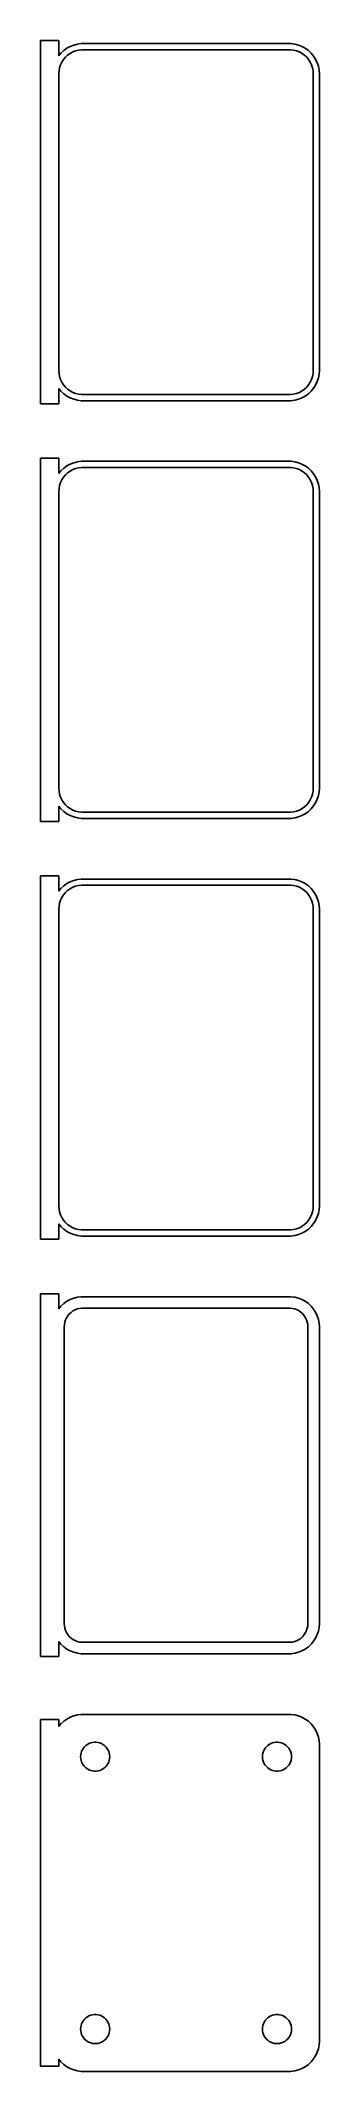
# Model space of a CAD drawing. Header units: metres. Extents: x -24 to 22, y 316 to 651.
import ezdxf

# ---------------------------------------------------------------- set-up
doc = ezdxf.new("R2010")
doc.units = ezdxf.units.M

msp = doc.modelspace()

# ---------------------------------------------------------------- linework, layer by layer
for p, q in [((-21, 650.99), (-24, 650.99)), ((-24, 650.99), (-24, 591.01)), ((-21, 648.493), (-21, 650.99)), ((-20.6448, 648.923), (-21, 648.493)), ((-20.1871, 649.353), (-20.6448, 648.923)), ((-20.5052, 647.427), (-20.2361, 647.851)), ((-20.2361, 647.851), (-19.9159, 648.238)), ((-19.6791, 649.722), (-20.1871, 649.353)), ((-19.9159, 648.238), (-19.5497, 648.582)), ((-19.1289, 650.024), (-19.6791, 649.722)), ((-19.5497, 648.582), (-19.1433, 648.877)), ((-19.1433, 648.877), (-18.7031, 649.119)), ((-18.5451, 650.255), (-19.1289, 650.024)), ((-18.7031, 649.119), (-18.2361, 649.304)), ((-17.9369, 650.411), (-18.5451, 650.255)), ((-18.2361, 649.304), (-17.7495, 649.429)), ((-17.3139, 650.49), (-17.9369, 650.411)), ((-17.7495, 649.429), (-17.2512, 649.492)), ((17.3139, 650.49), (-17.3139, 650.49)), ((-17.2512, 649.492), (17.2512, 649.492)), ((17.2512, 649.492), (17.7495, 649.429)), ((17.9369, 650.411), (17.3139, 650.49)), ((17.7495, 649.429), (18.2361, 649.304)), ((18.5451, 650.255), (17.9369, 650.411)), ((18.2361, 649.304), (18.7031, 649.119)), ((19.1289, 650.024), (18.5451, 650.255)), ((18.7031, 649.119), (19.1433, 648.877)), ((19.6791, 649.722), (19.1289, 650.024)), ((19.1433, 648.877), (19.5497, 648.582)), ((19.5497, 648.582), (19.9159, 648.238)), ((20.1871, 649.353), (19.6791, 649.722)), ((19.9159, 648.238), (20.2361, 647.851)), ((20.6448, 648.923), (20.1871, 649.353)), ((20.2361, 647.851), (20.5052, 647.427)), ((21.0451, 648.439), (20.6448, 648.923)), ((21.3815, 647.909), (21.0451, 648.439)), ((21.6489, 647.341), (21.3815, 647.909)), ((-21, 645.5), (-20.9684, 646.001)), ((-21, 596.5), (-21, 645.5)), ((-20.9684, 646.001), (-20.8743, 646.495)), ((-20.8743, 646.495), (-20.7191, 646.972)), ((-20.7191, 646.972), (-20.5052, 647.427)), ((20.5052, 647.427), (20.7191, 646.972)), ((20.7191, 646.972), (20.8743, 646.495)), ((20.8743, 646.495), (20.9684, 646.001)), ((20.9684, 646.001), (21, 645.5)), ((21, 645.5), (21, 596.5)), ((21.8429, 646.743), (21.6489, 647.341)), ((21.9606, 646.127), (21.8429, 646.743)), ((22, 645.5), (21.9606, 646.127)), ((22, 596.5), (22, 645.5)), ((-20.9684, 595.999), (-21, 596.5)), ((-20.8743, 595.505), (-20.9684, 595.999)), ((-20.7191, 595.028), (-20.8743, 595.505)), ((-20.5052, 594.573), (-20.7191, 595.028)), ((-20.2361, 594.149), (-20.5052, 594.573)), ((-19.9159, 593.762), (-20.2361, 594.149)), ((20.2361, 594.149), (19.9159, 593.762)), ((20.5052, 594.573), (20.2361, 594.149)), ((20.7191, 595.028), (20.5052, 594.573)), ((20.8743, 595.505), (20.7191, 595.028)), ((20.9684, 595.999), (20.8743, 595.505)), ((21, 596.5), (20.9684, 595.999)), ((21.0451, 593.561), (21.3815, 594.091)), ((21.3815, 594.091), (21.6489, 594.659)), ((21.6489, 594.659), (21.8429, 595.257)), ((21.8429, 595.257), (21.9606, 595.873)), ((21.9606, 595.873), (22, 596.5)), ((-24, 591.01), (-21, 591.01)), ((-21, 593.507), (-20.6448, 593.077)), ((-21, 591.01), (-21, 593.507)), ((-20.6448, 593.077), (-20.1871, 592.647)), ((-20.1871, 592.647), (-19.6791, 592.278)), ((-19.5497, 593.418), (-19.9159, 593.762)), ((-19.6791, 592.278), (-19.1289, 591.976)), ((-19.1433, 593.123), (-19.5497, 593.418)), ((-18.7031, 592.881), (-19.1433, 593.123)), ((-19.1289, 591.976), (-18.5451, 591.745)), ((-18.2361, 592.696), (-18.7031, 592.881)), ((-18.5451, 591.745), (-17.9369, 591.589)), ((-17.7495, 592.571), (-18.2361, 592.696)), ((-17.9369, 591.589), (-17.3139, 591.51)), ((-17.2512, 592.508), (-17.7495, 592.571)), ((-17.3139, 591.51), (17.3139, 591.51)), ((17.2512, 592.508), (-17.2512, 592.508)), ((17.7495, 592.571), (17.2512, 592.508)), ((17.3139, 591.51), (17.9369, 591.589)), ((18.2361, 592.696), (17.7495, 592.571)), ((17.9369, 591.589), (18.5451, 591.745)), ((18.7031, 592.881), (18.2361, 592.696)), ((18.5451, 591.745), (19.1289, 591.976)), ((19.1433, 593.123), (18.7031, 592.881)), ((19.1289, 591.976), (19.6791, 592.278)), ((19.5497, 593.418), (19.1433, 593.123)), ((19.9159, 593.762), (19.5497, 593.418)), ((19.6791, 592.278), (20.1871, 592.647)), ((20.1871, 592.647), (20.6448, 593.077)), ((20.6448, 593.077), (21.0451, 593.561)), ((-21, 581.99), (-24, 581.99)), ((-24, 581.99), (-24, 522.01)), ((-21, 579.493), (-21, 581.99)), ((-19.6791, 580.722), (-20.1871, 580.353)), ((-19.1289, 581.024), (-19.6791, 580.722)), ((-18.5451, 581.255), (-19.1289, 581.024)), ((-17.9369, 581.411), (-18.5451, 581.255)), ((-18.2361, 580.304), (-17.7495, 580.429)), ((-17.3139, 581.49), (-17.9369, 581.411)), ((-17.7495, 580.429), (-17.2512, 580.492)), ((17.3139, 581.49), (-17.3139, 581.49)), ((-17.2512, 580.492), (17.2512, 580.492)), ((17.2512, 580.492), (17.7495, 580.429)), ((17.9369, 581.411), (17.3139, 581.49)), ((17.7495, 580.429), (18.2361, 580.304)), ((18.5451, 581.255), (17.9369, 581.411)), ((19.1289, 581.024), (18.5451, 581.255)), ((19.6791, 580.722), (19.1289, 581.024)), ((20.1871, 580.353), (19.6791, 580.722)), ((-20.6448, 579.923), (-21, 579.493)), ((-20.9684, 577.001), (-20.8743, 577.495)), ((-20.8743, 577.495), (-20.7191, 577.972)), ((-20.7191, 577.972), (-20.5052, 578.427)), ((-20.1871, 580.353), (-20.6448, 579.923)), ((-20.5052, 578.427), (-20.2361, 578.851)), ((-20.2361, 578.851), (-19.9159, 579.238)), ((-19.9159, 579.238), (-19.5497, 579.582)), ((-19.5497, 579.582), (-19.1433, 579.877)), ((-19.1433, 579.877), (-18.7031, 580.119)), ((-18.7031, 580.119), (-18.2361, 580.304)), ((18.2361, 580.304), (18.7031, 580.119)), ((18.7031, 580.119), (19.1433, 579.877)), ((19.1433, 579.877), (19.5497, 579.582)), ((19.5497, 579.582), (19.9159, 579.238)), ((19.9159, 579.238), (20.2361, 578.851)), ((20.6448, 579.923), (20.1871, 580.353)), ((20.2361, 578.851), (20.5052, 578.427)), ((20.5052, 578.427), (20.7191, 577.972)), ((21.0451, 579.439), (20.6448, 579.923)), ((20.7191, 577.972), (20.8743, 577.495)), ((20.8743, 577.495), (20.9684, 577.001)), ((21.3815, 578.909), (21.0451, 579.439)), ((21.6489, 578.341), (21.3815, 578.909)), ((21.8429, 577.743), (21.6489, 578.341)), ((21.9606, 577.127), (21.8429, 577.743)), ((22, 576.5), (21.9606, 577.127)), ((-21, 576.5), (-20.9684, 577.001)), ((-21, 527.5), (-21, 576.5)), ((20.9684, 577.001), (21, 576.5)), ((21, 576.5), (21, 527.5)), ((22, 527.5), (22, 576.5)), ((-20.9684, 526.999), (-21, 527.5)), ((-20.8743, 526.505), (-20.9684, 526.999)), ((20.9684, 526.999), (20.8743, 526.505)), ((21, 527.5), (20.9684, 526.999)), ((21.8429, 526.257), (21.9606, 526.873)), ((21.9606, 526.873), (22, 527.5)), ((-21, 524.507), (-20.6448, 524.077)), ((-21, 522.01), (-21, 524.507)), ((-20.7191, 526.028), (-20.8743, 526.505)), ((-20.5052, 525.573), (-20.7191, 526.028)), ((-20.6448, 524.077), (-20.1871, 523.647)), ((-20.2361, 525.149), (-20.5052, 525.573)), ((-19.9159, 524.762), (-20.2361, 525.149)), ((-20.1871, 523.647), (-19.6791, 523.278)), ((-19.5497, 524.418), (-19.9159, 524.762)), ((-19.1433, 524.123), (-19.5497, 524.418)), ((-18.7031, 523.881), (-19.1433, 524.123)), ((-18.2361, 523.696), (-18.7031, 523.881)), ((-17.7495, 523.571), (-18.2361, 523.696)), ((-17.2512, 523.508), (-17.7495, 523.571)), ((17.2512, 523.508), (-17.2512, 523.508)), ((17.7495, 523.571), (17.2512, 523.508)), ((18.2361, 523.696), (17.7495, 523.571)), ((18.7031, 523.881), (18.2361, 523.696)), ((19.1433, 524.123), (18.7031, 523.881)), ((19.5497, 524.418), (19.1433, 524.123)), ((19.9159, 524.762), (19.5497, 524.418)), ((19.6791, 523.278), (20.1871, 523.647)), ((20.2361, 525.149), (19.9159, 524.762)), ((20.1871, 523.647), (20.6448, 524.077)), ((20.5052, 525.573), (20.2361, 525.149)), ((20.7191, 526.028), (20.5052, 525.573)), ((20.6448, 524.077), (21.0451, 524.561)), ((20.8743, 526.505), (20.7191, 526.028)), ((21.0451, 524.561), (21.3815, 525.091)), ((21.3815, 525.091), (21.6489, 525.659)), ((21.6489, 525.659), (21.8429, 526.257)), ((-24, 522.01), (-21, 522.01)), ((-19.6791, 523.278), (-19.1289, 522.976)), ((-19.1289, 522.976), (-18.5451, 522.745)), ((-18.5451, 522.745), (-17.9369, 522.589)), ((-17.9369, 522.589), (-17.3139, 522.51)), ((-17.3139, 522.51), (17.3139, 522.51)), ((17.3139, 522.51), (17.9369, 522.589)), ((17.9369, 522.589), (18.5451, 522.745)), ((18.5451, 522.745), (19.1289, 522.976)), ((19.1289, 522.976), (19.6791, 523.278)), ((-21, 512.99), (-24, 512.99)), ((-24, 512.99), (-24, 453.01)), ((-21, 510.493), (-21, 512.99)), ((-20.6448, 510.923), (-21, 510.493)), ((-20.1871, 511.353), (-20.6448, 510.923)), ((-20.2361, 509.851), (-19.9159, 510.238)), ((-19.6791, 511.722), (-20.1871, 511.353)), ((-19.9159, 510.238), (-19.5497, 510.582)), ((-19.1289, 512.024), (-19.6791, 511.722)), ((-19.5497, 510.582), (-19.1433, 510.877)), ((-19.1433, 510.877), (-18.7031, 511.119)), ((-18.5451, 512.255), (-19.1289, 512.024)), ((-18.7031, 511.119), (-18.2361, 511.304)), ((-17.9369, 512.411), (-18.5451, 512.255)), ((-18.2361, 511.304), (-17.7495, 511.429)), ((-17.3139, 512.49), (-17.9369, 512.411)), ((-17.7495, 511.429), (-17.2512, 511.492)), ((17.3139, 512.49), (-17.3139, 512.49)), ((-17.2512, 511.492), (17.2512, 511.492)), ((17.2512, 511.492), (17.7495, 511.429)), ((17.9369, 512.411), (17.3139, 512.49)), ((17.7495, 511.429), (18.2361, 511.304)), ((18.5451, 512.255), (17.9369, 512.411)), ((18.2361, 511.304), (18.7031, 511.119)), ((19.1289, 512.024), (18.5451, 512.255)), ((18.7031, 511.119), (19.1433, 510.877)), ((19.6791, 511.722), (19.1289, 512.024)), ((19.1433, 510.877), (19.5497, 510.582)), ((19.5497, 510.582), (19.9159, 510.238)), ((20.1871, 511.353), (19.6791, 511.722)), ((19.9159, 510.238), (20.2361, 509.851)), ((20.6448, 510.923), (20.1871, 511.353)), ((21.0451, 510.439), (20.6448, 510.923)), ((21.3815, 509.909), (21.0451, 510.439)), ((-21, 507.5), (-20.9684, 508.001)), ((-21, 458.5), (-21, 507.5)), ((-20.9684, 508.001), (-20.8743, 508.495)), ((-20.8743, 508.495), (-20.7191, 508.972)), ((-20.7191, 508.972), (-20.5052, 509.427)), ((-20.5052, 509.427), (-20.2361, 509.851)), ((20.2361, 509.851), (20.5052, 509.427)), ((20.5052, 509.427), (20.7191, 508.972)), ((20.7191, 508.972), (20.8743, 508.495)), ((20.8743, 508.495), (20.9684, 508.001)), ((20.9684, 508.001), (21, 507.5)), ((21, 507.5), (21, 458.5)), ((21.6489, 509.341), (21.3815, 509.909)), ((21.8429, 508.743), (21.6489, 509.341)), ((21.9606, 508.127), (21.8429, 508.743)), ((22, 507.5), (21.9606, 508.127)), ((22, 458.5), (22, 507.5)), ((-20.9684, 457.999), (-21, 458.5)), ((-20.8743, 457.505), (-20.9684, 457.999)), ((-20.7191, 457.028), (-20.8743, 457.505)), ((-20.5052, 456.573), (-20.7191, 457.028)), ((-20.2361, 456.149), (-20.5052, 456.573)), ((20.5052, 456.573), (20.2361, 456.149)), ((20.7191, 457.028), (20.5052, 456.573)), ((20.8743, 457.505), (20.7191, 457.028)), ((20.9684, 457.999), (20.8743, 457.505)), ((21, 458.5), (20.9684, 457.999)), ((21.3815, 456.091), (21.6489, 456.659)), ((21.6489, 456.659), (21.8429, 457.257)), ((21.8429, 457.257), (21.9606, 457.873)), ((21.9606, 457.873), (22, 458.5)), ((-24, 453.01), (-21, 453.01)), ((-21, 455.507), (-20.6448, 455.077)), ((-21, 453.01), (-21, 455.507)), ((-20.6448, 455.077), (-20.1871, 454.647)), ((-19.9159, 455.762), (-20.2361, 456.149)), ((-20.1871, 454.647), (-19.6791, 454.278)), ((-19.5497, 455.418), (-19.9159, 455.762)), ((-19.6791, 454.278), (-19.1289, 453.976)), ((-19.1433, 455.123), (-19.5497, 455.418)), ((-18.7031, 454.881), (-19.1433, 455.123)), ((-19.1289, 453.976), (-18.5451, 453.745)), ((-18.2361, 454.696), (-18.7031, 454.881)), ((-18.5451, 453.745), (-17.9369, 453.589)), ((-17.7495, 454.571), (-18.2361, 454.696)), ((-17.9369, 453.589), (-17.3139, 453.51)), ((-17.2512, 454.508), (-17.7495, 454.571)), ((-17.3139, 453.51), (17.3139, 453.51)), ((17.2512, 454.508), (-17.2512, 454.508)), ((17.7495, 454.571), (17.2512, 454.508)), ((17.3139, 453.51), (17.9369, 453.589)), ((18.2361, 454.696), (17.7495, 454.571)), ((17.9369, 453.589), (18.5451, 453.745)), ((18.7031, 454.881), (18.2361, 454.696)), ((18.5451, 453.745), (19.1289, 453.976)), ((19.1433, 455.123), (18.7031, 454.881)), ((19.1289, 453.976), (19.6791, 454.278)), ((19.5497, 455.418), (19.1433, 455.123)), ((19.9159, 455.762), (19.5497, 455.418)), ((19.6791, 454.278), (20.1871, 454.647)), ((20.2361, 456.149), (19.9159, 455.762)), ((20.1871, 454.647), (20.6448, 455.077)), ((20.6448, 455.077), (21.0451, 455.561)), ((21.0451, 455.561), (21.3815, 456.091)), ((-21, 443.979), (-24, 443.979)), ((-24, 443.979), (-24, 384.021)), ((-21, 441.493), (-21, 443.979)), ((-19.1289, 443.024), (-19.6791, 442.722)), ((-18.5451, 443.255), (-19.1289, 443.024)), ((-17.9369, 443.411), (-18.5451, 443.255)), ((-17.3139, 443.49), (-17.9369, 443.411)), ((17.3139, 443.49), (-17.3139, 443.49)), ((17.9369, 443.411), (17.3139, 443.49)), ((18.5451, 443.255), (17.9369, 443.411)), ((19.1289, 443.024), (18.5451, 443.255)), ((19.6791, 442.722), (19.1289, 443.024)), ((-20.6448, 441.923), (-21, 441.493)), ((-20.1871, 442.353), (-20.6448, 441.923)), ((-19.6791, 442.722), (-20.1871, 442.353)), ((-20.0151, 439.274), (-19.8943, 439.646)), ((-19.8943, 439.646), (-19.7279, 440)), ((-19.7279, 440), (-19.5184, 440.33)), ((-19.5184, 440.33), (-19.2692, 440.631)), ((-19.2692, 440.631), (-18.9842, 440.899)), ((-18.9842, 440.899), (-18.668, 441.128)), ((-18.668, 441.128), (-18.3254, 441.317)), ((-18.3254, 441.317), (-17.9619, 441.461)), ((-17.9619, 441.461), (-17.5833, 441.558)), ((-17.5833, 441.558), (-17.1954, 441.607)), ((-17.1954, 441.607), (17.1954, 441.607)), ((17.1954, 441.607), (17.5833, 441.558)), ((17.5833, 441.558), (17.9619, 441.461)), ((17.9619, 441.461), (18.3254, 441.317)), ((18.3254, 441.317), (18.668, 441.128)), ((18.668, 441.128), (18.9842, 440.899)), ((18.9842, 440.899), (19.2692, 440.631)), ((19.2692, 440.631), (19.5184, 440.33)), ((19.5184, 440.33), (19.7279, 440)), ((20.1871, 442.353), (19.6791, 442.722)), ((19.7279, 440), (19.8943, 439.646)), ((19.8943, 439.646), (20.0151, 439.274)), ((20.6448, 441.923), (20.1871, 442.353)), ((21.0451, 441.439), (20.6448, 441.923)), ((21.3815, 440.909), (21.0451, 441.439)), ((21.6489, 440.341), (21.3815, 440.909)), ((21.8429, 439.743), (21.6489, 440.341)), ((21.9606, 439.127), (21.8429, 439.743)), ((-20.1129, 438.5), (-20.0884, 438.89)), ((-20.1129, 389.5), (-20.1129, 438.5)), ((-20.0884, 438.89), (-20.0151, 439.274)), ((20.0151, 439.274), (20.0884, 438.89)), ((20.0884, 438.89), (20.1129, 438.5)), ((20.1129, 438.5), (20.1129, 389.5)), ((22, 438.5), (21.9606, 439.127)), ((22, 389.5), (22, 438.5)), ((-20.0884, 389.11), (-20.1129, 389.5)), ((20.1129, 389.5), (20.0884, 389.11)), ((21.9606, 388.873), (22, 389.5)), ((-21, 386.507), (-20.6448, 386.077)), ((-21, 384.021), (-21, 386.507)), ((-20.6448, 386.077), (-20.1871, 385.647)), ((-20.0151, 388.726), (-20.0884, 389.11)), ((-19.8943, 388.354), (-20.0151, 388.726)), ((-19.7279, 388), (-19.8943, 388.354)), ((-19.5184, 387.67), (-19.7279, 388)), ((-19.2692, 387.369), (-19.5184, 387.67)), ((-18.9842, 387.101), (-19.2692, 387.369)), ((-18.668, 386.872), (-18.9842, 387.101)), ((-18.3254, 386.683), (-18.668, 386.872)), ((-17.9619, 386.539), (-18.3254, 386.683)), ((-17.5833, 386.442), (-17.9619, 386.539)), ((-17.1954, 386.393), (-17.5833, 386.442)), ((17.1954, 386.393), (-17.1954, 386.393)), ((17.5833, 386.442), (17.1954, 386.393)), ((17.9619, 386.539), (17.5833, 386.442)), ((18.3254, 386.683), (17.9619, 386.539)), ((18.668, 386.872), (18.3254, 386.683)), ((18.9842, 387.101), (18.668, 386.872)), ((19.2692, 387.369), (18.9842, 387.101)), ((19.5184, 387.67), (19.2692, 387.369)), ((19.7279, 388), (19.5184, 387.67)), ((19.8943, 388.354), (19.7279, 388)), ((20.0151, 388.726), (19.8943, 388.354)), ((20.0884, 389.11), (20.0151, 388.726)), ((20.1871, 385.647), (20.6448, 386.077)), ((20.6448, 386.077), (21.0451, 386.561)), ((21.0451, 386.561), (21.3815, 387.091)), ((21.3815, 387.091), (21.6489, 387.659)), ((21.6489, 387.659), (21.8429, 388.257)), ((21.8429, 388.257), (21.9606, 388.873)), ((-24, 384.021), (-21, 384.021)), ((-20.1871, 385.647), (-19.6791, 385.278)), ((-19.6791, 385.278), (-19.1289, 384.976)), ((-19.1289, 384.976), (-18.5451, 384.745)), ((-18.5451, 384.745), (-17.9369, 384.589)), ((-17.9369, 384.589), (-17.3139, 384.51)), ((-17.3139, 384.51), (17.3139, 384.51)), ((17.3139, 384.51), (17.9369, 384.589)), ((17.9369, 384.589), (18.5451, 384.745)), ((18.5451, 384.745), (19.1289, 384.976)), ((19.1289, 384.976), (19.6791, 385.278)), ((19.6791, 385.278), (20.1871, 385.647)), ((-21, 373.653), (-24, 373.653)), ((-24, 373.653), (-24, 316.347)), ((-21, 372.493), (-21, 373.653)), ((-20.6448, 372.923), (-21, 372.493)), ((-20.1871, 373.353), (-20.6448, 372.923)), ((-19.6791, 373.722), (-20.1871, 373.353)), ((-19.1289, 374.024), (-19.6791, 373.722)), ((-18.5451, 374.255), (-19.1289, 374.024)), ((-17.9369, 374.411), (-18.5451, 374.255)), ((-17.3139, 374.49), (-17.9369, 374.411)), ((17.3139, 374.49), (-17.3139, 374.49)), ((17.9369, 374.411), (17.3139, 374.49)), ((18.5451, 374.255), (17.9369, 374.411)), ((19.1289, 374.024), (18.5451, 374.255)), ((19.6791, 373.722), (19.1289, 374.024)), ((20.1871, 373.353), (19.6791, 373.722)), ((20.6448, 372.923), (20.1871, 373.353)), ((21.0451, 372.439), (20.6448, 372.923)), ((21.3815, 371.909), (21.0451, 372.439)), ((-16.9416, 368.911), (-16.7495, 369.143)), ((-16.7495, 369.143), (-16.5298, 369.349)), ((-16.5298, 369.349), (-16.286, 369.526)), ((-16.286, 369.526), (-16.0219, 369.672)), ((-16.0219, 369.672), (-15.7416, 369.783)), ((-15.7416, 369.783), (-15.4497, 369.857)), ((-15.4497, 369.857), (-15.1507, 369.895)), ((-15.1507, 369.895), (-14.8493, 369.895)), ((-14.8493, 369.895), (-14.5503, 369.857)), ((-14.5503, 369.857), (-14.2583, 369.783)), ((-14.2583, 369.783), (-13.9781, 369.672)), ((-13.9781, 369.672), (-13.714, 369.526)), ((-13.714, 369.526), (-13.4702, 369.349)), ((-13.4702, 369.349), (-13.2505, 369.143)), ((-13.2505, 369.143), (-13.0583, 368.911)), ((13.0583, 368.911), (13.2505, 369.143)), ((13.2505, 369.143), (13.4702, 369.349)), ((13.4702, 369.349), (13.714, 369.526)), ((13.714, 369.526), (13.9781, 369.672)), ((13.9781, 369.672), (14.2583, 369.783)), ((14.2583, 369.783), (14.5503, 369.857)), ((14.5503, 369.857), (14.8493, 369.895)), ((14.8493, 369.895), (15.1507, 369.895)), ((15.1507, 369.895), (15.4497, 369.857)), ((15.4497, 369.857), (15.7416, 369.783)), ((15.7416, 369.783), (16.0219, 369.672)), ((16.0219, 369.672), (16.286, 369.526)), ((16.286, 369.526), (16.5298, 369.349)), ((16.5298, 369.349), (16.7495, 369.143)), ((16.7495, 369.143), (16.9416, 368.911)), ((21.6489, 371.341), (21.3815, 371.909)), ((21.8429, 370.743), (21.6489, 371.341)), ((21.9606, 370.127), (21.8429, 370.743)), ((22, 369.5), (21.9606, 370.127)), ((22, 320.5), (22, 369.5)), ((-17.4, 367.5), (-17.3811, 367.801)), ((-17.3811, 367.199), (-17.4, 367.5)), ((-17.3811, 367.801), (-17.3246, 368.097)), ((-17.3246, 366.903), (-17.3811, 367.199)), ((-17.3246, 368.097), (-17.2315, 368.383)), ((-17.2315, 366.617), (-17.3246, 366.903)), ((-17.2315, 368.383), (-17.1031, 368.656)), ((-17.1031, 366.344), (-17.2315, 366.617)), ((-17.1031, 368.656), (-16.9416, 368.911)), ((-16.9416, 366.089), (-17.1031, 366.344)), ((-16.7495, 365.857), (-16.9416, 366.089)), ((-16.5298, 365.651), (-16.7495, 365.857)), ((-13.2505, 365.857), (-13.4702, 365.651)), ((-13.0583, 366.089), (-13.2505, 365.857)), ((-13.0583, 368.911), (-12.8969, 368.656)), ((-12.8969, 366.344), (-13.0583, 366.089)), ((-12.8969, 368.656), (-12.7685, 368.383)), ((-12.7685, 366.617), (-12.8969, 366.344)), ((-12.7685, 368.383), (-12.6754, 368.097)), ((-12.6754, 366.903), (-12.7685, 366.617)), ((-12.6754, 368.097), (-12.6189, 367.801)), ((-12.6189, 367.199), (-12.6754, 366.903)), ((-12.6189, 367.801), (-12.6, 367.5)), ((-12.6, 367.5), (-12.6189, 367.199)), ((12.6, 367.5), (12.6189, 367.801)), ((12.6189, 367.199), (12.6, 367.5)), ((12.6189, 367.801), (12.6754, 368.097)), ((12.6754, 366.903), (12.6189, 367.199)), ((12.6754, 368.097), (12.7685, 368.383)), ((12.7685, 366.617), (12.6754, 366.903)), ((12.7685, 368.383), (12.8969, 368.656)), ((12.8969, 366.344), (12.7685, 366.617)), ((12.8969, 368.656), (13.0583, 368.911)), ((13.0583, 366.089), (12.8969, 366.344)), ((13.2505, 365.857), (13.0583, 366.089)), ((13.4702, 365.651), (13.2505, 365.857)), ((16.7495, 365.857), (16.5298, 365.651)), ((16.9416, 366.089), (16.7495, 365.857)), ((16.9416, 368.911), (17.1031, 368.656)), ((17.1031, 366.344), (16.9416, 366.089)), ((17.1031, 368.656), (17.2315, 368.383)), ((17.2315, 366.617), (17.1031, 366.344)), ((17.2315, 368.383), (17.3246, 368.097)), ((17.3246, 366.903), (17.2315, 366.617)), ((17.3246, 368.097), (17.3811, 367.801)), ((17.3811, 367.199), (17.3246, 366.903)), ((17.3811, 367.801), (17.4, 367.5)), ((17.4, 367.5), (17.3811, 367.199)), ((-16.286, 365.474), (-16.5298, 365.651)), ((-16.0219, 365.328), (-16.286, 365.474)), ((-15.7416, 365.217), (-16.0219, 365.328)), ((-15.4497, 365.143), (-15.7416, 365.217)), ((-15.1507, 365.105), (-15.4497, 365.143)), ((-14.8493, 365.105), (-15.1507, 365.105)), ((-14.5503, 365.143), (-14.8493, 365.105)), ((-14.2583, 365.217), (-14.5503, 365.143)), ((-13.9781, 365.328), (-14.2583, 365.217)), ((-13.714, 365.474), (-13.9781, 365.328)), ((-13.4702, 365.651), (-13.714, 365.474)), ((13.714, 365.474), (13.4702, 365.651)), ((13.9781, 365.328), (13.714, 365.474)), ((14.2583, 365.217), (13.9781, 365.328)), ((14.5503, 365.143), (14.2583, 365.217)), ((14.8493, 365.105), (14.5503, 365.143)), ((15.1507, 365.105), (14.8493, 365.105)), ((15.4497, 365.143), (15.1507, 365.105)), ((15.7416, 365.217), (15.4497, 365.143)), ((16.0219, 365.328), (15.7416, 365.217)), ((16.286, 365.474), (16.0219, 365.328)), ((16.5298, 365.651), (16.286, 365.474)), ((-17.4, 322.5), (-17.3811, 322.801)), ((-17.3811, 322.199), (-17.4, 322.5)), ((-17.3811, 322.801), (-17.3246, 323.097)), ((-17.3246, 321.903), (-17.3811, 322.199)), ((-17.3246, 323.097), (-17.2315, 323.383)), ((-17.2315, 323.383), (-17.1031, 323.656)), ((-17.1031, 323.656), (-16.9416, 323.911)), ((-16.9416, 323.911), (-16.7495, 324.143)), ((-16.7495, 324.143), (-16.5298, 324.349)), ((-16.5298, 324.349), (-16.286, 324.526)), ((-16.286, 324.526), (-16.0219, 324.672)), ((-16.0219, 324.672), (-15.7416, 324.783)), ((-15.7416, 324.783), (-15.4497, 324.857)), ((-15.4497, 324.857), (-15.1507, 324.895)), ((-15.1507, 324.895), (-14.8493, 324.895)), ((-14.8493, 324.895), (-14.5503, 324.857)), ((-14.5503, 324.857), (-14.2583, 324.783)), ((-14.2583, 324.783), (-13.9781, 324.672)), ((-13.9781, 324.672), (-13.714, 324.526)), ((-13.714, 324.526), (-13.4702, 324.349)), ((-13.4702, 324.349), (-13.2505, 324.143)), ((-13.2505, 324.143), (-13.0583, 323.911)), ((-13.0583, 323.911), (-12.8969, 323.656)), ((-12.8969, 323.656), (-12.7685, 323.383)), ((-12.7685, 323.383), (-12.6754, 323.097)), ((-12.6754, 323.097), (-12.6189, 322.801)), ((-12.6189, 322.199), (-12.6754, 321.903)), ((-12.6189, 322.801), (-12.6, 322.5)), ((-12.6, 322.5), (-12.6189, 322.199)), ((12.6, 322.5), (12.6189, 322.801)), ((12.6189, 322.199), (12.6, 322.5)), ((12.6189, 322.801), (12.6754, 323.097)), ((12.6754, 321.903), (12.6189, 322.199)), ((12.6754, 323.097), (12.7685, 323.383)), ((12.7685, 323.383), (12.8969, 323.656)), ((12.8969, 323.656), (13.0583, 323.911)), ((13.0583, 323.911), (13.2505, 324.143)), ((13.2505, 324.143), (13.4702, 324.349)), ((13.4702, 324.349), (13.714, 324.526)), ((13.714, 324.526), (13.9781, 324.672)), ((13.9781, 324.672), (14.2583, 324.783)), ((14.2583, 324.783), (14.5503, 324.857)), ((14.5503, 324.857), (14.8493, 324.895)), ((14.8493, 324.895), (15.1507, 324.895)), ((15.1507, 324.895), (15.4497, 324.857)), ((15.4497, 324.857), (15.7416, 324.783)), ((15.7416, 324.783), (16.0219, 324.672)), ((16.0219, 324.672), (16.286, 324.526)), ((16.286, 324.526), (16.5298, 324.349)), ((16.5298, 324.349), (16.7495, 324.143)), ((16.7495, 324.143), (16.9416, 323.911)), ((16.9416, 323.911), (17.1031, 323.656)), ((17.1031, 323.656), (17.2315, 323.383)), ((17.2315, 323.383), (17.3246, 323.097)), ((17.3246, 323.097), (17.3811, 322.801)), ((17.3811, 322.199), (17.3246, 321.903)), ((17.3811, 322.801), (17.4, 322.5)), ((17.4, 322.5), (17.3811, 322.199)), ((-17.2315, 321.617), (-17.3246, 321.903)), ((-17.1031, 321.344), (-17.2315, 321.617)), ((-16.9416, 321.089), (-17.1031, 321.344)), ((-16.7495, 320.857), (-16.9416, 321.089)), ((-16.5298, 320.651), (-16.7495, 320.857)), ((-16.286, 320.474), (-16.5298, 320.651)), ((-16.0219, 320.328), (-16.286, 320.474)), ((-15.7416, 320.217), (-16.0219, 320.328)), ((-15.4497, 320.143), (-15.7416, 320.217)), ((-15.1507, 320.105), (-15.4497, 320.143)), ((-14.8493, 320.105), (-15.1507, 320.105)), ((-14.5503, 320.143), (-14.8493, 320.105)), ((-14.2583, 320.217), (-14.5503, 320.143)), ((-13.9781, 320.328), (-14.2583, 320.217)), ((-13.714, 320.474), (-13.9781, 320.328)), ((-13.4702, 320.651), (-13.714, 320.474)), ((-13.2505, 320.857), (-13.4702, 320.651)), ((-13.0583, 321.089), (-13.2505, 320.857)), ((-12.8969, 321.344), (-13.0583, 321.089)), ((-12.7685, 321.617), (-12.8969, 321.344)), ((-12.6754, 321.903), (-12.7685, 321.617)), ((12.7685, 321.617), (12.6754, 321.903)), ((12.8969, 321.344), (12.7685, 321.617)), ((13.0583, 321.089), (12.8969, 321.344)), ((13.2505, 320.857), (13.0583, 321.089)), ((13.4702, 320.651), (13.2505, 320.857)), ((13.714, 320.474), (13.4702, 320.651)), ((13.9781, 320.328), (13.714, 320.474)), ((14.2583, 320.217), (13.9781, 320.328)), ((14.5503, 320.143), (14.2583, 320.217)), ((14.8493, 320.105), (14.5503, 320.143)), ((15.1507, 320.105), (14.8493, 320.105)), ((15.4497, 320.143), (15.1507, 320.105)), ((15.7416, 320.217), (15.4497, 320.143)), ((16.0219, 320.328), (15.7416, 320.217)), ((16.286, 320.474), (16.0219, 320.328)), ((16.5298, 320.651), (16.286, 320.474)), ((16.7495, 320.857), (16.5298, 320.651)), ((16.9416, 321.089), (16.7495, 320.857)), ((17.1031, 321.344), (16.9416, 321.089)), ((17.2315, 321.617), (17.1031, 321.344)), ((17.3246, 321.903), (17.2315, 321.617)), ((21.6489, 318.659), (21.8429, 319.257)), ((21.8429, 319.257), (21.9606, 319.873)), ((21.9606, 319.873), (22, 320.5)), ((-24, 316.347), (-21, 316.347)), ((-21, 316.347), (-21, 317.507)), ((-21, 317.507), (-20.6448, 317.077)), ((-20.6448, 317.077), (-20.1871, 316.647)), ((-20.1871, 316.647), (-19.6791, 316.278)), ((-19.6791, 316.278), (-19.1289, 315.976)), ((-19.1289, 315.976), (-18.5451, 315.745)), ((-18.5451, 315.745), (-17.9369, 315.589)), ((-17.9369, 315.589), (-17.3139, 315.51)), ((-17.3139, 315.51), (17.3139, 315.51)), ((17.3139, 315.51), (17.9369, 315.589)), ((17.9369, 315.589), (18.5451, 315.745)), ((18.5451, 315.745), (19.1289, 315.976)), ((19.1289, 315.976), (19.6791, 316.278)), ((19.6791, 316.278), (20.1871, 316.647)), ((20.1871, 316.647), (20.6448, 317.077)), ((20.6448, 317.077), (21.0451, 317.561)), ((21.0451, 317.561), (21.3815, 318.091)), ((21.3815, 318.091), (21.6489, 318.659))]:
    msp.add_line(p, q)

doc.saveas('drawing.dxf')
